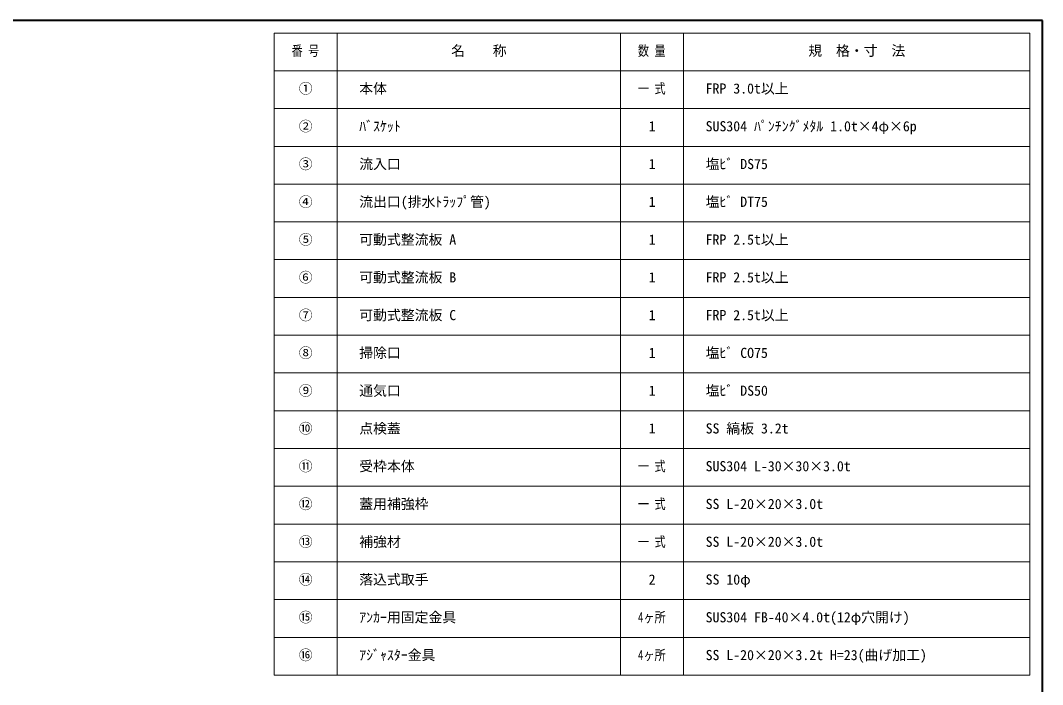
# Model space of a CAD drawing. Units: millimetres at full size, sheet at 1:8; details may follow other scales. Extents: x -1685 to 1555, y -1115 to 1133.
# Drawn here: x -68 to 1555, y 78 to 1133 of the extents above; entities that cross this region are included whole.
import ezdxf
from ezdxf.enums import TextEntityAlignment as Align

# ---------------------------------------------------------------- set-up
doc = ezdxf.new("R2010")
doc.units = ezdxf.units.MM
doc.header["$LTSCALE"] = 8
doc.layers.add('0-0_ﾚｲﾔ1', color=4, linetype='Continuous', lineweight=9)
doc.styles.add('ＭＳ ゴシック', font='')
doc.styles.get('ＭＳ ゴシック').set_extended_font_data('MS Gothic')

msp = doc.modelspace()

# ---------------------------------------------------------------- linework, layer by layer
at = {"layer": '0-0_ﾚｲﾔ1', "color": 1, "lineweight": 40}
for p, q in [((1555.424, 1133.018), (-1684.576, 1133.018)), ((1555.424, -1114.982), (1555.424, 1133.018))]:
    msp.add_line(p, q, dxfattribs=at)
at = {"layer": '0-0_ﾚｲﾔ1', "color": 3, "lineweight": 18}
for p, q in [((1535.424, 1113.018), (335.424, 1113.018)), ((435.424, 93.018), (435.424, 1113.018)), ((885.424, 93.018), (885.424, 1113.018)), ((985.424, 93.018), (985.424, 1113.018)), ((1535.424, 93.018), (1535.424, 1113.018)), ((1535.424, 1053.018), (335.424, 1053.018)), ((1535.424, 993.018), (335.424, 993.018)), ((1535.424, 933.018), (335.424, 933.018)), ((1535.424, 873.018), (335.424, 873.018)), ((1535.424, 813.018), (335.424, 813.018)), ((1535.424, 753.018), (335.424, 753.018)), ((1535.424, 693.018), (335.424, 693.018)), ((1535.424, 633.018), (335.424, 633.018)), ((1535.424, 573.018), (335.424, 573.018)), ((1535.424, 513.018), (335.424, 513.018)), ((1535.424, 453.018), (335.424, 453.018)), ((1535.424, 393.018), (335.424, 393.018)), ((1535.424, 333.018), (335.424, 333.018)), ((1535.424, 273.018), (335.424, 273.018)), ((1535.424, 213.018), (335.424, 213.018)), ((1535.424, 153.018), (335.424, 153.018))]:
    msp.add_line(p, q, dxfattribs=at)
msp.add_lwpolyline([(1535.424, 93.018), (335.424, 93.018), (335.424, 1113.018)], dxfattribs=at)

# ---------------------------------------------------------------- texts
at = {"layer": '0-0_ﾚｲﾔ1', "color": 7, "style": 'ＭＳ ゴシック', "width": 0.8}
for s, p in [('番 号', (362.924, 1072.018)), ('数 量', (912.924, 1072.018)), ('一 式', (912.924, 1012.018)), ('一 式', (912.924, 412.018)), ('一 式', (912.924, 352.018)), ('一 式', (912.924, 292.018)), ('4ヶ所', (912.924, 172.018)), ('4ヶ所', (912.924, 112.018))]:
    msp.add_text(s, height=16.13, dxfattribs=at).set_placement(p, align=Align.BOTTOM_LEFT)
at = {"layer": '0-0_ﾚｲﾔ1', "color": 7, "style": 'ＭＳ ゴシック'}
for s, p in [('名\u3000\u3000称', (616.424, 1072.018)), ('規\u3000格・寸\u3000法', (1183.424, 1072.018)), ('①', (374.424, 1012.018)), ('本体', (470.424, 1012.018)), ('FRP 3.0t以上', (1020.424, 1012.018)), ('②', (374.424, 952.018)), ('ﾊﾞｽｹｯﾄ', (470.424, 952.018)), ('SUS304 ﾊﾟﾝﾁﾝｸﾞﾒﾀﾙ 1.0t×4φ×6p', (1020.424, 952.018)), ('1', (929.924, 952.018)), ('③', (374.424, 892.018)), ('流入口', (470.424, 892.018)), ('1', (929.924, 892.018)), ('塩ﾋﾞ DS75', (1020.424, 892.018)), ('④', (374.424, 832.018)), ('流出口(排水ﾄﾗｯﾌﾟ管)', (470.424, 832.018)), ('1', (929.924, 832.018)), ('塩ﾋﾞ DT75', (1020.424, 832.018)), ('⑤', (374.424, 772.018)), ('可動式整流板 A', (470.424, 772.018)), ('1', (929.924, 772.018)), ('FRP 2.5t以上', (1020.424, 772.018)), ('⑥', (374.424, 712.018)), ('可動式整流板 B', (470.424, 712.018)), ('1', (929.924, 712.018)), ('FRP 2.5t以上', (1020.424, 712.018)), ('⑦', (374.424, 652.018)), ('可動式整流板 C', (470.424, 652.018)), ('1', (929.924, 652.018)), ('FRP 2.5t以上', (1020.424, 652.018)), ('⑧', (374.424, 592.018)), ('掃除口', (470.424, 592.018)), ('1', (929.924, 592.018)), ('塩ﾋﾞ CO75', (1020.424, 592.018)), ('⑨', (374.424, 532.018)), ('通気口', (470.424, 532.018)), ('1', (929.924, 532.018)), ('塩ﾋﾞ DS50', (1020.424, 532.018)), ('⑩', (374.424, 472.018)), ('点検蓋', (470.424, 472.018)), ('1', (929.924, 472.018)), ('SS 縞板 3.2t', (1020.424, 472.018)), ('⑪', (374.424, 412.018)), ('受枠本体', (470.424, 412.018)), ('SUS304 L-30×30×3.0t', (1020.424, 412.018)), ('⑫', (374.424, 352.018)), ('蓋用補強枠', (470.424, 352.018)), ('SS L-20×20×3.0t', (1020.424, 352.018)), ('⑬', (374.424, 292.018)), ('補強材', (470.424, 292.018)), ('SS L-20×20×3.0t', (1020.424, 292.018)), ('⑭', (374.424, 232.018)), ('落込式取手', (470.424, 232.018)), ('2', (929.924, 232.018)), ('SS 10φ', (1020.424, 232.018)), ('⑮', (374.424, 172.018)), ('ｱﾝｶｰ用固定金具', (470.424, 172.018)), ('SUS304 FB-40×4.0t(12φ穴開け)', (1020.424, 172.018)), ('⑯', (374.424, 112.018)), ('ｱｼﾞｬｽﾀｰ金具', (470.424, 112.018)), ('SS L-20×20×3.2t H=23(曲げ加工)', (1020.424, 112.018))]:
    msp.add_text(s, height=16.13, dxfattribs=at).set_placement(p, align=Align.BOTTOM_LEFT)

doc.saveas('drawing.dxf')
